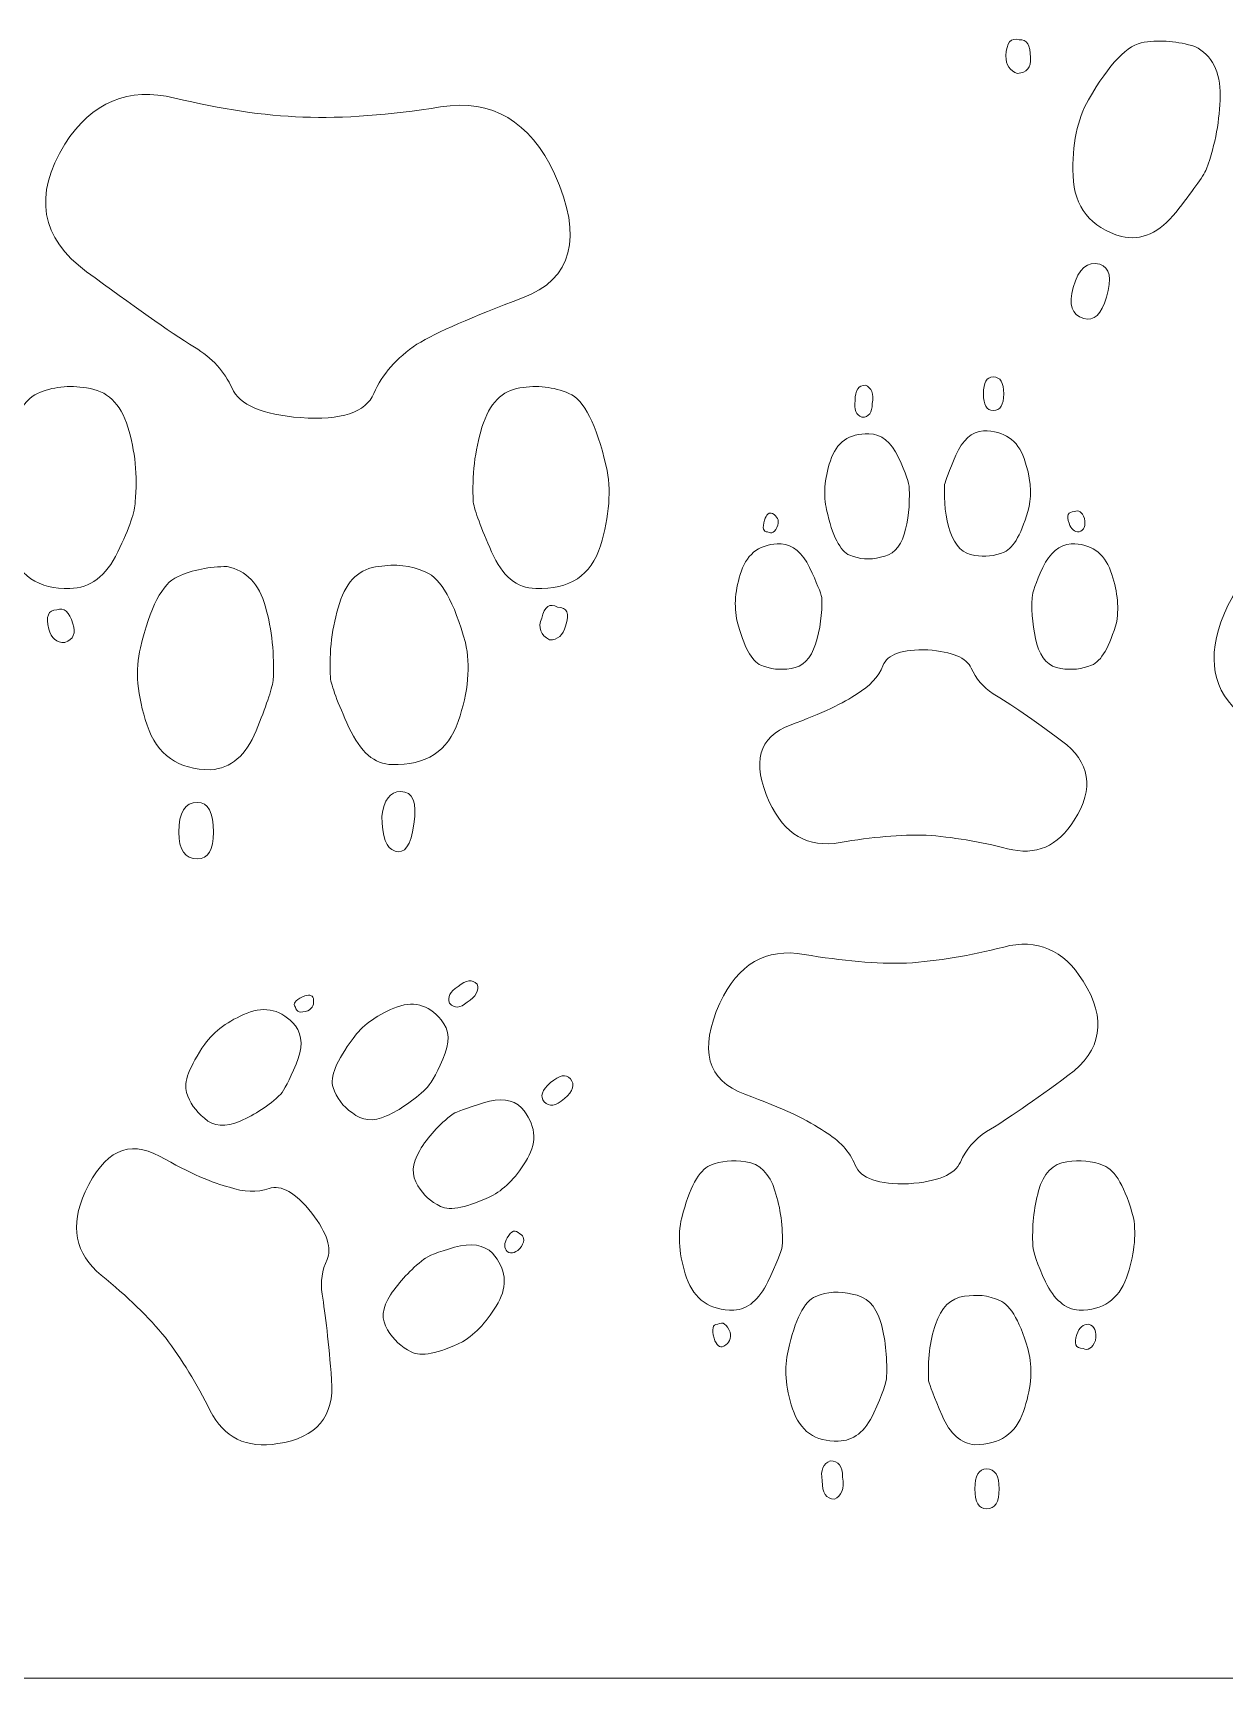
# Model space of a CAD drawing. Header units: centimetres. Extents: x -9.9 to 9.7, y -12.2 to 6.9.
# Drawn here: x -6.427 to -3.48, y -12.22 to -8.15 of the extents above; entities that cross this region are included whole.
import ezdxf

# ---------------------------------------------------------------- set-up
doc = ezdxf.new("R2010")
doc.units = ezdxf.units.CM
doc.header["$MEASUREMENT"] = 0
doc.layers.add('layer 1', color=7, linetype='Continuous')

msp = doc.modelspace()

# ---------------------------------------------------------------- linework, layer by layer
at = {"layer": 'layer 1', "color": 177, "lineweight": 9}
msp.add_lwpolyline([(-9.90571, -12.21967), (-0.51173, -12.21967), (-0.51173, 6.88143), (-9.90571, 6.88143), (-9.90571, -12.21967)], close=True, dxfattribs=at)
for points, knots in [([(-3.99084, -8.25056), (-3.96801, -8.24899), (-3.95703, -8.23562), (-3.95885, -8.21144), (-3.95885, -8.21144), (-3.95858, -8.18021), (-3.9678, -8.16599), (-3.98675, -8.16742), (-3.98675, -8.16742), (-4.00733, -8.16136), (-4.0183, -8.17473), (-4.01951, -8.20696), (-4.01951, -8.20696), (-4.02004, -8.23045), (-4.01023, -8.24484), (-3.99084, -8.25056)], [0, 0, 0, 0, 0.2, 0.2, 0.2, 0.2, 0.4, 0.4, 0.4, 0.4, 0.6, 0.6, 0.6, 0.6, 1, 1, 1, 1]), ([(-3.73358, -8.65425), (-3.68434, -8.66494), (-3.63947, -8.64496), (-3.59879, -8.5937), (-3.59879, -8.5937), (-3.55828, -8.54303), (-3.53297, -8.50705), (-3.52302, -8.48634), (-3.52302, -8.48634), (-3.50112, -8.42507), (-3.49041, -8.36497), (-3.48957, -8.3058), (-3.48957, -8.3058), (-3.48872, -8.24663), (-3.50993, -8.20587), (-3.552, -8.18387), (-3.552, -8.18387), (-3.59432, -8.17138), (-3.63596, -8.16741), (-3.67726, -8.17311), (-3.67726, -8.17311), (-3.71779, -8.17841), (-3.76383, -8.22616), (-3.8152, -8.3158), (-3.8152, -8.3158), (-3.84339, -8.36371), (-3.85613, -8.4264), (-3.85343, -8.50388), (-3.85343, -8.50388), (-3.85073, -8.58135), (-3.81058, -8.63153), (-3.73358, -8.65425)], [0, 0, 0, 0, 0.1111111, 0.1111111, 0.1111111, 0.1111111, 0.2222222, 0.2222222, 0.2222222, 0.2222222, 0.3333333, 0.3333333, 0.3333333, 0.3333333, 0.4444444, 0.4444444, 0.4444444, 0.4444444, 0.5555556, 0.5555556, 0.5555556, 0.5555556, 0.6666667, 0.6666667, 0.6666667, 0.6666667, 0.7777778, 0.7777778, 0.7777778, 0.7777778, 1, 1, 1, 1]), ([(-5.76438, -9.10211), (-5.66387, -9.10946), (-5.6032, -9.08924), (-5.58297, -9.04205), (-5.58297, -9.04205), (-5.56275, -8.99486), (-5.52721, -8.95441), (-5.47695, -8.9207), (-5.47695, -8.9207), (-5.4267, -8.89067), (-5.33967, -8.85267), (-5.21588, -8.8061), (-5.21588, -8.8061), (-5.09208, -8.75952), (-5.06512, -8.65717), (-5.13621, -8.49906), (-5.13621, -8.49906), (-5.19688, -8.36852), (-5.29064, -8.31337), (-5.41812, -8.33359), (-5.41812, -8.33359), (-5.54498, -8.35381), (-5.65836, -8.36239), (-5.75886, -8.35872), (-5.75886, -8.35872), (-5.85569, -8.35504), (-5.96172, -8.33911), (-6.07571, -8.31153), (-6.07571, -8.31153), (-6.19031, -8.28334), (-6.28101, -8.32133), (-6.34781, -8.42552), (-6.34781, -8.42552), (-6.42565, -8.55238), (-6.40787, -8.65779), (-6.29388, -8.74114), (-6.29388, -8.74114), (-6.1805, -8.8251), (-6.09103, -8.88761), (-6.02668, -8.92806), (-6.02668, -8.92806), (-5.98317, -8.95441), (-5.95252, -8.98812), (-5.93414, -9.02918), (-5.93414, -9.02918), (-5.91575, -9.07085), (-5.85876, -9.09475), (-5.76438, -9.10211)], [0, 0, 0, 0, 0.0769231, 0.0769231, 0.0769231, 0.0769231, 0.1538462, 0.1538462, 0.1538462, 0.1538462, 0.2307692, 0.2307692, 0.2307692, 0.2307692, 0.3076923, 0.3076923, 0.3076923, 0.3076923, 0.3846154, 0.3846154, 0.3846154, 0.3846154, 0.4615385, 0.4615385, 0.4615385, 0.4615385, 0.5384615, 0.5384615, 0.5384615, 0.5384615, 0.6153846, 0.6153846, 0.6153846, 0.6153846, 0.6923077, 0.6923077, 0.6923077, 0.6923077, 0.7692308, 0.7692308, 0.7692308, 0.7692308, 0.8461538, 0.8461538, 0.8461538, 0.8461538, 1, 1, 1, 1]), ([(-3.82717, -8.85667), (-3.80189, -8.86413), (-3.7833, -8.84661), (-3.77082, -8.80428), (-3.77082, -8.80428), (-3.75694, -8.75726), (-3.76235, -8.73011), (-3.78763, -8.72265), (-3.78763, -8.72265), (-3.8176, -8.71381), (-3.83924, -8.73298), (-3.85311, -8.78001), (-3.85311, -8.78001), (-3.8656, -8.82233), (-3.85714, -8.84782), (-3.82717, -8.85667)], [0, 0, 0, 0, 0.2, 0.2, 0.2, 0.2, 0.4, 0.4, 0.4, 0.4, 0.6, 0.6, 0.6, 0.6, 1, 1, 1, 1]), ([(-6.33556, -9.52436), (-6.2853, -9.52436), (-6.24547, -9.49433), (-6.21666, -9.43427), (-6.21666, -9.43427), (-6.18786, -9.37421), (-6.17376, -9.33315), (-6.17376, -9.31048), (-6.17376, -9.31048), (-6.16764, -9.24551), (-6.17376, -9.18423), (-6.19154, -9.12539), (-6.19154, -9.12539), (-6.20992, -9.06656), (-6.24363, -9.03469), (-6.29388, -9.02856), (-6.29388, -9.02856), (-6.33801, -9.02121), (-6.37846, -9.02611), (-6.41523, -9.04205), (-6.41523, -9.04205), (-6.452, -9.05798), (-6.48325, -9.11804), (-6.50961, -9.22222), (-6.50961, -9.22222), (-6.52248, -9.27983), (-6.51635, -9.34541), (-6.49, -9.41895), (-6.49, -9.41895), (-6.46364, -9.49249), (-6.41216, -9.52742), (-6.33556, -9.52436)], [0, 0, 0, 0, 0.1111111, 0.1111111, 0.1111111, 0.1111111, 0.2222222, 0.2222222, 0.2222222, 0.2222222, 0.3333333, 0.3333333, 0.3333333, 0.3333333, 0.4444444, 0.4444444, 0.4444444, 0.4444444, 0.5555556, 0.5555556, 0.5555556, 0.5555556, 0.6666667, 0.6666667, 0.6666667, 0.6666667, 0.7777778, 0.7777778, 0.7777778, 0.7777778, 1, 1, 1, 1]), ([(-5.18278, -9.52436), (-5.09882, -9.52742), (-5.0455, -9.49249), (-5.02283, -9.41895), (-5.02283, -9.41895), (-5.00015, -9.34541), (-4.99525, -9.27983), (-5.00873, -9.22222), (-5.00873, -9.22222), (-5.03263, -9.11804), (-5.06328, -9.05798), (-5.10066, -9.04205), (-5.10066, -9.04205), (-5.13866, -9.02611), (-5.17911, -9.02121), (-5.222, -9.02856), (-5.222, -9.02856), (-5.26613, -9.03469), (-5.29739, -9.06656), (-5.31577, -9.12539), (-5.31577, -9.12539), (-5.33354, -9.18423), (-5.3409, -9.24551), (-5.33722, -9.31048), (-5.33722, -9.31048), (-5.33354, -9.33315), (-5.31822, -9.37421), (-5.29187, -9.43427), (-5.29187, -9.43427), (-5.26552, -9.49433), (-5.22936, -9.52436), (-5.18278, -9.52436)], [0, 0, 0, 0, 0.1111111, 0.1111111, 0.1111111, 0.1111111, 0.2222222, 0.2222222, 0.2222222, 0.2222222, 0.3333333, 0.3333333, 0.3333333, 0.3333333, 0.4444444, 0.4444444, 0.4444444, 0.4444444, 0.5555556, 0.5555556, 0.5555556, 0.5555556, 0.6666667, 0.6666667, 0.6666667, 0.6666667, 0.7777778, 0.7777778, 0.7777778, 0.7777778, 1, 1, 1, 1]), ([(-4.36695, -9.02166), (-4.35208, -9.02776), (-4.34635, -9.04302), (-4.35017, -9.06743), (-4.35017, -9.06743), (-4.35017, -9.08994), (-4.35856, -9.101), (-4.37573, -9.101), (-4.37573, -9.101), (-4.3906, -9.09566), (-4.39632, -9.08193), (-4.39251, -9.0598), (-4.39251, -9.0598), (-4.39251, -9.03425), (-4.38412, -9.02166), (-4.36695, -9.02166)], [0, 0, 0, 0, 0.2, 0.2, 0.2, 0.2, 0.4, 0.4, 0.4, 0.4, 0.6, 0.6, 0.6, 0.6, 1, 1, 1, 1]), ([(-4.05073, -9.00144), (-4.03356, -9.00144), (-4.02479, -9.01517), (-4.02479, -9.04302), (-4.02479, -9.04302), (-4.02479, -9.07048), (-4.03356, -9.08422), (-4.05073, -9.08422), (-4.05073, -9.08422), (-4.06713, -9.08422), (-4.07514, -9.07048), (-4.07514, -9.04302), (-4.07514, -9.04302), (-4.07514, -9.01517), (-4.06713, -9.00144), (-4.05073, -9.00144)], [0, 0, 0, 0, 0.2, 0.2, 0.2, 0.2, 0.4, 0.4, 0.4, 0.4, 0.6, 0.6, 0.6, 0.6, 1, 1, 1, 1]), ([(-4.35894, -9.1422), (-4.32766, -9.1422), (-4.30325, -9.16165), (-4.28532, -9.20056), (-4.28532, -9.20056), (-4.26739, -9.23909), (-4.25862, -9.26464), (-4.25862, -9.27647), (-4.25862, -9.27647), (-4.25709, -9.31881), (-4.26129, -9.35696), (-4.27121, -9.39052), (-4.27121, -9.39052), (-4.28151, -9.42409), (-4.30096, -9.44278), (-4.32995, -9.44736), (-4.32995, -9.44736), (-4.35665, -9.45423), (-4.38221, -9.45232), (-4.40586, -9.4424), (-4.40586, -9.4424), (-4.42989, -9.43248), (-4.44896, -9.39472), (-4.46308, -9.32987), (-4.46308, -9.32987), (-4.47185, -9.29516), (-4.4688, -9.25473), (-4.45392, -9.20895), (-4.45392, -9.20895), (-4.43905, -9.16318), (-4.40739, -9.14067), (-4.35894, -9.1422)], [0, 0, 0, 0, 0.1111111, 0.1111111, 0.1111111, 0.1111111, 0.2222222, 0.2222222, 0.2222222, 0.2222222, 0.3333333, 0.3333333, 0.3333333, 0.3333333, 0.4444444, 0.4444444, 0.4444444, 0.4444444, 0.5555556, 0.5555556, 0.5555556, 0.5555556, 0.6666667, 0.6666667, 0.6666667, 0.6666667, 0.7777778, 0.7777778, 0.7777778, 0.7777778, 1, 1, 1, 1]), ([(-4.07514, -9.13457), (-4.02364, -9.13457), (-3.99046, -9.15746), (-3.97444, -9.20323), (-3.97444, -9.20323), (-3.9588, -9.249), (-3.95498, -9.28868), (-3.96223, -9.32224), (-3.96223, -9.32224), (-3.97939, -9.38709), (-3.99999, -9.42447), (-4.02364, -9.43439), (-4.02364, -9.43439), (-4.04767, -9.44469), (-4.07171, -9.44736), (-4.0965, -9.44278), (-4.0965, -9.44278), (-4.12549, -9.43935), (-4.14571, -9.41951), (-4.15715, -9.38442), (-4.15715, -9.38442), (-4.16898, -9.34895), (-4.17355, -9.31004), (-4.17127, -9.26731), (-4.17127, -9.26731), (-4.16898, -9.25778), (-4.15982, -9.23375), (-4.14342, -9.19522), (-4.14342, -9.19522), (-4.12702, -9.15707), (-4.10413, -9.13686), (-4.07514, -9.13457)], [0, 0, 0, 0, 0.1111111, 0.1111111, 0.1111111, 0.1111111, 0.2222222, 0.2222222, 0.2222222, 0.2222222, 0.3333333, 0.3333333, 0.3333333, 0.3333333, 0.4444444, 0.4444444, 0.4444444, 0.4444444, 0.5555556, 0.5555556, 0.5555556, 0.5555556, 0.6666667, 0.6666667, 0.6666667, 0.6666667, 0.7777778, 0.7777778, 0.7777778, 0.7777778, 1, 1, 1, 1]), ([(-4.59697, -9.33903), (-4.58514, -9.34589), (-4.58057, -9.35543), (-4.58362, -9.36802), (-4.58362, -9.36802), (-4.59048, -9.38518), (-4.59888, -9.39091), (-4.60956, -9.3848), (-4.60956, -9.3848), (-4.61986, -9.3848), (-4.62253, -9.37527), (-4.61719, -9.35581), (-4.61719, -9.35581), (-4.61185, -9.34093), (-4.60536, -9.33521), (-4.59697, -9.33903)], [0, 0, 0, 0, 0.2, 0.2, 0.2, 0.2, 0.4, 0.4, 0.4, 0.4, 0.6, 0.6, 0.6, 0.6, 1, 1, 1, 1]), ([(-3.85046, -9.33445), (-3.84016, -9.32949), (-3.83139, -9.33483), (-3.82491, -9.35123), (-3.82491, -9.35123), (-3.82185, -9.36993), (-3.82643, -9.38099), (-3.83826, -9.3848), (-3.83826, -9.3848), (-3.85008, -9.3848), (-3.85847, -9.37794), (-3.86305, -9.36344), (-3.86305, -9.36344), (-3.8703, -9.34437), (-3.8661, -9.33445), (-3.85046, -9.33445)], [0, 0, 0, 0, 0.2, 0.2, 0.2, 0.2, 0.4, 0.4, 0.4, 0.4, 0.6, 0.6, 0.6, 0.6, 1, 1, 1, 1]), ([(-4.57599, -9.41379), (-4.54662, -9.41608), (-4.52335, -9.43592), (-4.50542, -9.47292), (-4.50542, -9.47292), (-4.48749, -9.5103), (-4.47757, -9.5351), (-4.47528, -9.54692), (-4.47528, -9.54692), (-4.47376, -9.58697), (-4.47872, -9.6255), (-4.49054, -9.66212), (-4.49054, -9.66212), (-4.50199, -9.69836), (-4.5222, -9.71857), (-4.55119, -9.72239), (-4.55119, -9.72239), (-4.57828, -9.72697), (-4.60269, -9.7243), (-4.62558, -9.71438), (-4.62558, -9.71438), (-4.64847, -9.70484), (-4.66792, -9.6686), (-4.68432, -9.60605), (-4.68432, -9.60605), (-4.6931, -9.56828), (-4.68966, -9.5267), (-4.67402, -9.48131), (-4.67402, -9.48131), (-4.65838, -9.4363), (-4.62596, -9.41379), (-4.57599, -9.41379)], [0, 0, 0, 0, 0.1111111, 0.1111111, 0.1111111, 0.1111111, 0.2222222, 0.2222222, 0.2222222, 0.2222222, 0.3333333, 0.3333333, 0.3333333, 0.3333333, 0.4444444, 0.4444444, 0.4444444, 0.4444444, 0.5555556, 0.5555556, 0.5555556, 0.5555556, 0.6666667, 0.6666667, 0.6666667, 0.6666667, 0.7777778, 0.7777778, 0.7777778, 0.7777778, 1, 1, 1, 1]), ([(-3.85847, -9.41379), (-3.80927, -9.41379), (-3.77646, -9.4363), (-3.76044, -9.48131), (-3.76044, -9.48131), (-3.74442, -9.5267), (-3.73946, -9.56828), (-3.74556, -9.60605), (-3.74556, -9.60605), (-3.76273, -9.6686), (-3.78333, -9.70484), (-3.80774, -9.71438), (-3.80774, -9.71438), (-3.83177, -9.7243), (-3.85733, -9.72697), (-3.88403, -9.72239), (-3.88403, -9.72239), (-3.91302, -9.71857), (-3.93286, -9.69836), (-3.94278, -9.66212), (-3.94278, -9.66212), (-3.95269, -9.6255), (-3.95689, -9.58697), (-3.9546, -9.54692), (-3.9546, -9.54692), (-3.9546, -9.5351), (-3.94583, -9.5103), (-3.92828, -9.47292), (-3.92828, -9.47292), (-3.91073, -9.43592), (-3.88746, -9.41608), (-3.85847, -9.41379)], [0, 0, 0, 0, 0.1111111, 0.1111111, 0.1111111, 0.1111111, 0.2222222, 0.2222222, 0.2222222, 0.2222222, 0.3333333, 0.3333333, 0.3333333, 0.3333333, 0.4444444, 0.4444444, 0.4444444, 0.4444444, 0.5555556, 0.5555556, 0.5555556, 0.5555556, 0.6666667, 0.6666667, 0.6666667, 0.6666667, 0.7777778, 0.7777778, 0.7777778, 0.7777778, 1, 1, 1, 1]), ([(-5.98684, -9.97297), (-5.93659, -9.96929), (-5.89921, -9.93742), (-5.87469, -9.87675), (-5.87469, -9.87675), (-5.85018, -9.81669), (-5.83608, -9.77502), (-5.83241, -9.75234), (-5.83241, -9.75234), (-5.82873, -9.68738), (-5.83547, -9.62671), (-5.8514, -9.56971), (-5.8514, -9.56971), (-5.86734, -9.51272), (-5.89921, -9.47962), (-5.94578, -9.47043), (-5.94578, -9.47043), (-5.98991, -9.47043), (-6.03097, -9.4784), (-6.06897, -9.49556), (-6.06897, -9.49556), (-6.10635, -9.5121), (-6.13699, -9.57094), (-6.16089, -9.67144), (-6.16089, -9.67144), (-6.17438, -9.72538), (-6.16886, -9.78911), (-6.14435, -9.86265), (-6.14435, -9.86265), (-6.11983, -9.9362), (-6.06713, -9.97297), (-5.98684, -9.97297)], [0, 0, 0, 0, 0.1111111, 0.1111111, 0.1111111, 0.1111111, 0.2222222, 0.2222222, 0.2222222, 0.2222222, 0.3333333, 0.3333333, 0.3333333, 0.3333333, 0.4444444, 0.4444444, 0.4444444, 0.4444444, 0.5555556, 0.5555556, 0.5555556, 0.5555556, 0.6666667, 0.6666667, 0.6666667, 0.6666667, 0.7777778, 0.7777778, 0.7777778, 0.7777778, 1, 1, 1, 1]), ([(-5.53824, -9.9601), (-5.45428, -9.96255), (-5.39973, -9.927), (-5.37461, -9.85346), (-5.37461, -9.85346), (-5.34948, -9.77992), (-5.34335, -9.71496), (-5.35683, -9.65858), (-5.35683, -9.65858), (-5.38441, -9.55807), (-5.41689, -9.49985), (-5.45489, -9.48391), (-5.45489, -9.48391), (-5.49227, -9.46737), (-5.53088, -9.46308), (-5.57072, -9.47043), (-5.57072, -9.47043), (-5.61729, -9.47411), (-5.64978, -9.50414), (-5.66816, -9.56174), (-5.66816, -9.56174), (-5.68655, -9.61935), (-5.69451, -9.68002), (-5.69084, -9.74499), (-5.69084, -9.74499), (-5.68839, -9.76521), (-5.67306, -9.80627), (-5.64487, -9.86817), (-5.64487, -9.86817), (-5.61668, -9.92946), (-5.58114, -9.9601), (-5.53824, -9.9601)], [0, 0, 0, 0, 0.1111111, 0.1111111, 0.1111111, 0.1111111, 0.2222222, 0.2222222, 0.2222222, 0.2222222, 0.3333333, 0.3333333, 0.3333333, 0.3333333, 0.4444444, 0.4444444, 0.4444444, 0.4444444, 0.5555556, 0.5555556, 0.5555556, 0.5555556, 0.6666667, 0.6666667, 0.6666667, 0.6666667, 0.7777778, 0.7777778, 0.7777778, 0.7777778, 1, 1, 1, 1]), ([(-2.81232, -9.61263), (-2.76182, -9.66893), (-2.74338, -9.71329), (-2.75531, -9.74602), (-2.75531, -9.74602), (-2.76792, -9.77876), (-2.76976, -9.81335), (-2.7615, -9.84981), (-2.7615, -9.84981), (-2.74586, -9.90864), (-2.72953, -9.99195), (-2.71149, -10.10008), (-2.71149, -10.10008), (-2.69346, -10.20753), (-2.74078, -10.27534), (-2.8538, -10.30252), (-2.8538, -10.30252), (-2.94608, -10.32536), (-3.0156, -10.29887), (-3.06203, -10.22271), (-3.06203, -10.22271), (-3.1088, -10.14622), (-3.15914, -10.07817), (-3.21305, -10.01789), (-3.21305, -10.01789), (-3.26756, -9.96232), (-3.33618, -9.90629), (-3.41889, -9.84979), (-3.41889, -9.84979), (-3.50161, -9.7933), (-3.52461, -9.71276), (-3.48757, -9.60785), (-3.48757, -9.60785), (-3.4421, -9.48268), (-3.37224, -9.44138), (-3.27699, -9.48359), (-3.27699, -9.48359), (-3.18206, -9.52615), (-3.11056, -9.5506), (-3.06247, -9.55761), (-3.06247, -9.55761), (-3.01901, -9.56871), (-2.97978, -9.56645), (-2.94511, -9.55117), (-2.94511, -9.55117), (-2.91044, -9.53589), (-2.86617, -9.55638), (-2.81232, -9.61263)], [0, 0, 0, 0, 0.0769231, 0.0769231, 0.0769231, 0.0769231, 0.1538462, 0.1538462, 0.1538462, 0.1538462, 0.2307692, 0.2307692, 0.2307692, 0.2307692, 0.3076923, 0.3076923, 0.3076923, 0.3076923, 0.3846154, 0.3846154, 0.3846154, 0.3846154, 0.4615385, 0.4615385, 0.4615385, 0.4615385, 0.5384615, 0.5384615, 0.5384615, 0.5384615, 0.6153846, 0.6153846, 0.6153846, 0.6153846, 0.6923077, 0.6923077, 0.6923077, 0.6923077, 0.7692308, 0.7692308, 0.7692308, 0.7692308, 0.8461538, 0.8461538, 0.8461538, 0.8461538, 1, 1, 1, 1]), ([(-5.14846, -9.65183), (-5.12824, -9.65183), (-5.11476, -9.64019), (-5.10924, -9.61751), (-5.10924, -9.61751), (-5.09821, -9.58626), (-5.10495, -9.57094), (-5.12885, -9.57094), (-5.12885, -9.57094), (-5.14785, -9.55991), (-5.16133, -9.5691), (-5.16807, -9.5979), (-5.16807, -9.5979), (-5.17788, -9.6218), (-5.17114, -9.63958), (-5.14846, -9.65183)], [0, 0, 0, 0, 0.2, 0.2, 0.2, 0.2, 0.4, 0.4, 0.4, 0.4, 0.6, 0.6, 0.6, 0.6, 1, 1, 1, 1]), ([(-6.34781, -9.65858), (-6.32636, -9.65061), (-6.31962, -9.63467), (-6.3282, -9.612), (-6.3282, -9.612), (-6.33678, -9.58197), (-6.34965, -9.57094), (-6.36742, -9.57768), (-6.36742, -9.57768), (-6.38887, -9.57768), (-6.39562, -9.59361), (-6.38765, -9.62487), (-6.38765, -9.62487), (-6.38152, -9.64754), (-6.36804, -9.65858), (-6.34781, -9.65858)], [0, 0, 0, 0, 0.2, 0.2, 0.2, 0.2, 0.4, 0.4, 0.4, 0.4, 0.6, 0.6, 0.6, 0.6, 1, 1, 1, 1]), ([(-4.21284, -9.67661), (-4.15219, -9.68081), (-4.11672, -9.69607), (-4.10527, -9.72163), (-4.10527, -9.72163), (-4.09421, -9.74757), (-4.0759, -9.76855), (-4.05073, -9.78495), (-4.05073, -9.78495), (-4.00877, -9.81012), (-3.95269, -9.84903), (-3.88174, -9.90129), (-3.88174, -9.90129), (-3.81117, -9.95317), (-3.80049, -10.01878), (-3.85046, -10.09774), (-3.85046, -10.09774), (-3.8909, -10.16259), (-3.94583, -10.18624), (-4.01525, -10.16831), (-4.01525, -10.16831), (-4.08506, -10.15038), (-4.15219, -10.13932), (-4.21704, -10.13474), (-4.21704, -10.13474), (-4.2796, -10.13322), (-4.35055, -10.13932), (-4.42989, -10.15305), (-4.42989, -10.15305), (-4.50923, -10.16678), (-4.5676, -10.13322), (-4.60498, -10.05197), (-4.60498, -10.05197), (-4.64885, -9.95431), (-4.63168, -9.89137), (-4.5531, -9.86238), (-4.5531, -9.86238), (-4.47452, -9.83377), (-4.41959, -9.80784), (-4.38793, -9.78495), (-4.38793, -9.78495), (-4.35665, -9.76702), (-4.33529, -9.74375), (-4.32385, -9.71552), (-4.32385, -9.71552), (-4.3124, -9.6873), (-4.2754, -9.67433), (-4.21284, -9.67661)], [0, 0, 0, 0, 0.0769231, 0.0769231, 0.0769231, 0.0769231, 0.1538462, 0.1538462, 0.1538462, 0.1538462, 0.2307692, 0.2307692, 0.2307692, 0.2307692, 0.3076923, 0.3076923, 0.3076923, 0.3076923, 0.3846154, 0.3846154, 0.3846154, 0.3846154, 0.4615385, 0.4615385, 0.4615385, 0.4615385, 0.5384615, 0.5384615, 0.5384615, 0.5384615, 0.6153846, 0.6153846, 0.6153846, 0.6153846, 0.6923077, 0.6923077, 0.6923077, 0.6923077, 0.7692308, 0.7692308, 0.7692308, 0.7692308, 0.8461538, 0.8461538, 0.8461538, 0.8461538, 1, 1, 1, 1]), ([(-5.53088, -10.17398), (-5.50698, -10.18256), (-5.49166, -10.1605), (-5.48431, -10.10779), (-5.48431, -10.10779), (-5.47573, -10.05386), (-5.48676, -10.0269), (-5.51679, -10.0269), (-5.51679, -10.0269), (-5.54314, -10.0269), (-5.55846, -10.04712), (-5.56336, -10.08757), (-5.56336, -10.08757), (-5.56336, -10.13905), (-5.55233, -10.16785), (-5.53088, -10.17398)], [0, 0, 0, 0, 0.2, 0.2, 0.2, 0.2, 0.4, 0.4, 0.4, 0.4, 0.6, 0.6, 0.6, 0.6, 1, 1, 1, 1]), ([(-6.01933, -10.19359), (-5.99297, -10.19359), (-5.9801, -10.17153), (-5.9801, -10.12741), (-5.9801, -10.12741), (-5.9801, -10.07838), (-5.99297, -10.05386), (-6.01933, -10.05386), (-6.01933, -10.05386), (-6.05058, -10.05386), (-6.0659, -10.07838), (-6.0659, -10.12741), (-6.0659, -10.12741), (-6.0659, -10.17153), (-6.05058, -10.19359), (-6.01933, -10.19359)], [0, 0, 0, 0, 0.2, 0.2, 0.2, 0.2, 0.4, 0.4, 0.4, 0.4, 0.6, 0.6, 0.6, 0.6, 1, 1, 1, 1]), ([(-4.26025, -10.99696), (-4.18803, -10.99197), (-4.14579, -10.9738), (-4.13216, -10.94336), (-4.13216, -10.94336), (-4.11899, -10.91248), (-4.09718, -10.88749), (-4.0672, -10.86796), (-4.0672, -10.86796), (-4.01724, -10.83798), (-3.95047, -10.79165), (-3.86598, -10.72942), (-3.86598, -10.72942), (-3.78195, -10.66765), (-3.76923, -10.58952), (-3.82873, -10.49549), (-3.82873, -10.49549), (-3.87688, -10.41828), (-3.94229, -10.39011), (-4.02496, -10.41146), (-4.02496, -10.41146), (-4.10808, -10.43281), (-4.18803, -10.44598), (-4.26525, -10.45143), (-4.26525, -10.45143), (-4.33974, -10.45325), (-4.42423, -10.44598), (-4.51871, -10.42963), (-4.51871, -10.42963), (-4.61319, -10.41328), (-4.68268, -10.45325), (-4.7272, -10.55), (-4.7272, -10.55), (-4.77944, -10.66628), (-4.759, -10.74123), (-4.66542, -10.77575), (-4.66542, -10.77575), (-4.57185, -10.80982), (-4.50644, -10.84071), (-4.46874, -10.86796), (-4.46874, -10.86796), (-4.4315, -10.88931), (-4.40606, -10.91702), (-4.39243, -10.95063), (-4.39243, -10.95063), (-4.3788, -10.98425), (-4.33474, -10.99969), (-4.26025, -10.99696)], [0, 0, 0, 0, 0.0769231, 0.0769231, 0.0769231, 0.0769231, 0.1538462, 0.1538462, 0.1538462, 0.1538462, 0.2307692, 0.2307692, 0.2307692, 0.2307692, 0.3076923, 0.3076923, 0.3076923, 0.3076923, 0.3846154, 0.3846154, 0.3846154, 0.3846154, 0.4615385, 0.4615385, 0.4615385, 0.4615385, 0.5384615, 0.5384615, 0.5384615, 0.5384615, 0.6153846, 0.6153846, 0.6153846, 0.6153846, 0.6923077, 0.6923077, 0.6923077, 0.6923077, 0.7692308, 0.7692308, 0.7692308, 0.7692308, 0.8461538, 0.8461538, 0.8461538, 0.8461538, 1, 1, 1, 1]), ([(-5.32767, -10.5035), (-5.32235, -10.51932), (-5.33043, -10.53417), (-5.35217, -10.54777), (-5.35217, -10.54777), (-5.36982, -10.56306), (-5.3842, -10.564), (-5.39586, -10.55053), (-5.39586, -10.55053), (-5.40178, -10.53524), (-5.3949, -10.52142), (-5.37496, -10.50938), (-5.37496, -10.50938), (-5.35491, -10.49201), (-5.33934, -10.49004), (-5.32767, -10.5035)], [0, 0, 0, 0, 0.2, 0.2, 0.2, 0.2, 0.4, 0.4, 0.4, 0.4, 0.6, 0.6, 0.6, 0.6, 1, 1, 1, 1]), ([(-5.73287, -10.53875), (-5.73022, -10.55269), (-5.73458, -10.56276), (-5.74653, -10.56892), (-5.74653, -10.56892), (-5.76466, -10.5752), (-5.77485, -10.57251), (-5.77732, -10.55998), (-5.77732, -10.55998), (-5.78432, -10.55191), (-5.77865, -10.54333), (-5.75977, -10.5343), (-5.75977, -10.5343), (-5.74447, -10.52838), (-5.73558, -10.52958), (-5.73287, -10.53875)], [0, 0, 0, 0, 0.2, 0.2, 0.2, 0.2, 0.4, 0.4, 0.4, 0.4, 0.6, 0.6, 0.6, 0.6, 1, 1, 1, 1]), ([(-5.77725, -10.60601), (-5.75908, -10.6306), (-5.75883, -10.66233), (-5.77567, -10.70153), (-5.77567, -10.70153), (-5.7928, -10.74099), (-5.80551, -10.76561), (-5.81323, -10.77544), (-5.81323, -10.77544), (-5.8436, -10.80385), (-5.87719, -10.82614), (-5.91394, -10.84175), (-5.91394, -10.84175), (-5.95014, -10.8574), (-5.97973, -10.85528), (-6.00242, -10.83514), (-6.00242, -10.83514), (-6.02441, -10.81701), (-6.03891, -10.79605), (-6.04668, -10.77136), (-6.04668, -10.77136), (-6.05475, -10.74693), (-6.03955, -10.70705), (-6.00163, -10.65168), (-6.00163, -10.65168), (-5.97798, -10.61914), (-5.94303, -10.59358), (-5.89681, -10.575), (-5.89681, -10.575), (-5.85088, -10.55668), (-5.8112, -10.56682), (-5.77725, -10.60601)], [0, 0, 0, 0, 0.1111111, 0.1111111, 0.1111111, 0.1111111, 0.2222222, 0.2222222, 0.2222222, 0.2222222, 0.3333333, 0.3333333, 0.3333333, 0.3333333, 0.4444444, 0.4444444, 0.4444444, 0.4444444, 0.5555556, 0.5555556, 0.5555556, 0.5555556, 0.6666667, 0.6666667, 0.6666667, 0.6666667, 0.7777778, 0.7777778, 0.7777778, 0.7777778, 1, 1, 1, 1]), ([(-5.41677, -10.59169), (-5.39551, -10.61622), (-5.39418, -10.64859), (-5.41251, -10.68908), (-5.41251, -10.68908), (-5.43055, -10.72932), (-5.44463, -10.75357), (-5.4539, -10.7616), (-5.4539, -10.7616), (-5.48607, -10.79157), (-5.51884, -10.8142), (-5.55191, -10.82923), (-5.55191, -10.82923), (-5.58523, -10.84396), (-5.61311, -10.8414), (-5.6364, -10.82178), (-5.6364, -10.82178), (-5.65992, -10.8055), (-5.67579, -10.78416), (-5.68408, -10.75887), (-5.68408, -10.75887), (-5.69264, -10.73329), (-5.67598, -10.69267), (-5.63471, -10.63754), (-5.63471, -10.63754), (-5.61345, -10.60707), (-5.57966, -10.58199), (-5.53366, -10.56256), (-5.53366, -10.56256), (-5.48765, -10.54312), (-5.44849, -10.55266), (-5.41677, -10.59169)], [0, 0, 0, 0, 0.1111111, 0.1111111, 0.1111111, 0.1111111, 0.2222222, 0.2222222, 0.2222222, 0.2222222, 0.3333333, 0.3333333, 0.3333333, 0.3333333, 0.4444444, 0.4444444, 0.4444444, 0.4444444, 0.5555556, 0.5555556, 0.5555556, 0.5555556, 0.6666667, 0.6666667, 0.6666667, 0.6666667, 0.7777778, 0.7777778, 0.7777778, 0.7777778, 1, 1, 1, 1]), ([(-5.09695, -10.73777), (-5.08529, -10.75123), (-5.0901, -10.76744), (-5.11194, -10.78637), (-5.11194, -10.78637), (-5.13348, -10.80503), (-5.15021, -10.80748), (-5.16187, -10.79401), (-5.16187, -10.79401), (-5.17301, -10.78115), (-5.16769, -10.76554), (-5.14615, -10.74688), (-5.14615, -10.74688), (-5.12431, -10.72796), (-5.1081, -10.72491), (-5.09695, -10.73777)], [0, 0, 0, 0, 0.2, 0.2, 0.2, 0.2, 0.4, 0.4, 0.4, 0.4, 0.6, 0.6, 0.6, 0.6, 1, 1, 1, 1]), ([(-5.21795, -10.80908), (-5.18296, -10.84947), (-5.17836, -10.89105), (-5.20337, -10.93471), (-5.20337, -10.93471), (-5.22864, -10.97808), (-5.25716, -11.00803), (-5.28841, -11.02515), (-5.28841, -11.02515), (-5.35094, -11.05575), (-5.39425, -11.065), (-5.4181, -11.05319), (-5.4181, -11.05319), (-5.4425, -11.04134), (-5.46093, -11.02431), (-5.47418, -11.00175), (-5.47418, -11.00175), (-5.49119, -10.97668), (-5.48937, -10.94735), (-5.46962, -10.91453), (-5.46962, -10.91453), (-5.44984, -10.88115), (-5.42243, -10.85112), (-5.38737, -10.82389), (-5.38737, -10.82389), (-5.37834, -10.8192), (-5.35327, -10.81006), (-5.31191, -10.79674), (-5.31191, -10.79674), (-5.27085, -10.78369), (-5.23944, -10.7879), (-5.21795, -10.80908)], [0, 0, 0, 0, 0.1111111, 0.1111111, 0.1111111, 0.1111111, 0.2222222, 0.2222222, 0.2222222, 0.2222222, 0.3333333, 0.3333333, 0.3333333, 0.3333333, 0.4444444, 0.4444444, 0.4444444, 0.4444444, 0.5555556, 0.5555556, 0.5555556, 0.5555556, 0.6666667, 0.6666667, 0.6666667, 0.6666667, 0.7777778, 0.7777778, 0.7777778, 0.7777778, 1, 1, 1, 1]), ([(-5.73662, -11.06939), (-5.6987, -11.11981), (-5.68656, -11.158), (-5.69883, -11.18434), (-5.69883, -11.18434), (-5.71166, -11.21064), (-5.71567, -11.23925), (-5.71143, -11.27014), (-5.71143, -11.27014), (-5.70266, -11.32016), (-5.69508, -11.39057), (-5.68785, -11.48172), (-5.68785, -11.48172), (-5.68059, -11.57232), (-5.72479, -11.62527), (-5.82067, -11.63973), (-5.82067, -11.63973), (-5.899, -11.65209), (-5.95487, -11.62508), (-5.98798, -11.55845), (-5.98798, -11.55845), (-6.02135, -11.49152), (-6.05829, -11.43135), (-6.09876, -11.37738), (-6.09876, -11.37738), (-6.14007, -11.32728), (-6.19307, -11.27579), (-6.25775, -11.22289), (-6.25775, -11.22289), (-6.32243, -11.17), (-6.33576, -11.10142), (-6.29744, -11.01689), (-6.29744, -11.01689), (-6.25066, -10.91614), (-6.18964, -10.88683), (-6.11351, -10.92876), (-6.11351, -10.92876), (-6.03768, -10.97095), (-5.98001, -10.9964), (-5.94055, -11.00568), (-5.94055, -11.00568), (-5.90524, -11.01803), (-5.87247, -11.01898), (-5.84256, -11.00877), (-5.84256, -11.00877), (-5.81264, -10.99857), (-5.77733, -11.01877), (-5.73662, -11.06939)], [0, 0, 0, 0, 0.0769231, 0.0769231, 0.0769231, 0.0769231, 0.1538462, 0.1538462, 0.1538462, 0.1538462, 0.2307692, 0.2307692, 0.2307692, 0.2307692, 0.3076923, 0.3076923, 0.3076923, 0.3076923, 0.3846154, 0.3846154, 0.3846154, 0.3846154, 0.4615385, 0.4615385, 0.4615385, 0.4615385, 0.5384615, 0.5384615, 0.5384615, 0.5384615, 0.6153846, 0.6153846, 0.6153846, 0.6153846, 0.6923077, 0.6923077, 0.6923077, 0.6923077, 0.7692308, 0.7692308, 0.7692308, 0.7692308, 0.8461538, 0.8461538, 0.8461538, 0.8461538, 1, 1, 1, 1]), ([(-4.69268, -11.30993), (-4.6577, -11.3072), (-4.62999, -11.28358), (-4.60865, -11.23952), (-4.60865, -11.23952), (-4.5873, -11.19501), (-4.57549, -11.16548), (-4.57276, -11.1514), (-4.57276, -11.1514), (-4.57094, -11.10371), (-4.57685, -11.05783), (-4.59093, -11.01422), (-4.59093, -11.01422), (-4.60456, -10.97107), (-4.62863, -10.947), (-4.66315, -10.94246), (-4.66315, -10.94246), (-4.6954, -10.93701), (-4.72447, -10.94019), (-4.75173, -10.952), (-4.75173, -10.952), (-4.77898, -10.96335), (-4.80215, -11.0065), (-4.82168, -11.081), (-4.82168, -11.081), (-4.83213, -11.12597), (-4.82804, -11.17548), (-4.80941, -11.22953), (-4.80941, -11.22953), (-4.79079, -11.28313), (-4.75218, -11.30993), (-4.69268, -11.30993)], [0, 0, 0, 0, 0.1111111, 0.1111111, 0.1111111, 0.1111111, 0.2222222, 0.2222222, 0.2222222, 0.2222222, 0.3333333, 0.3333333, 0.3333333, 0.3333333, 0.4444444, 0.4444444, 0.4444444, 0.4444444, 0.5555556, 0.5555556, 0.5555556, 0.5555556, 0.6666667, 0.6666667, 0.6666667, 0.6666667, 0.7777778, 0.7777778, 0.7777778, 0.7777778, 1, 1, 1, 1]), ([(-3.83827, -11.30993), (-3.77968, -11.30993), (-3.74061, -11.28313), (-3.72153, -11.22953), (-3.72153, -11.22953), (-3.70246, -11.17548), (-3.69655, -11.12597), (-3.70382, -11.081), (-3.70382, -11.081), (-3.72426, -11.0065), (-3.74879, -10.96335), (-3.77786, -10.952), (-3.77786, -10.952), (-3.80648, -10.94019), (-3.83691, -10.93701), (-3.86871, -10.94246), (-3.86871, -10.94246), (-3.90323, -10.947), (-3.92685, -10.97107), (-3.93866, -11.01422), (-3.93866, -11.01422), (-3.95047, -11.05783), (-3.95546, -11.10371), (-3.95274, -11.1514), (-3.95274, -11.1514), (-3.95274, -11.16548), (-3.94229, -11.19501), (-3.9214, -11.23952), (-3.9214, -11.23952), (-3.9005, -11.28358), (-3.87279, -11.3072), (-3.83827, -11.30993)], [0, 0, 0, 0, 0.1111111, 0.1111111, 0.1111111, 0.1111111, 0.2222222, 0.2222222, 0.2222222, 0.2222222, 0.3333333, 0.3333333, 0.3333333, 0.3333333, 0.4444444, 0.4444444, 0.4444444, 0.4444444, 0.5555556, 0.5555556, 0.5555556, 0.5555556, 0.6666667, 0.6666667, 0.6666667, 0.6666667, 0.7777778, 0.7777778, 0.7777778, 0.7777778, 1, 1, 1, 1]), ([(-5.22205, -11.1211), (-5.21116, -11.12581), (-5.20939, -11.13632), (-5.21784, -11.15255), (-5.21784, -11.15255), (-5.23043, -11.16764), (-5.24221, -11.17157), (-5.25324, -11.16489), (-5.25324, -11.16489), (-5.26128, -11.15561), (-5.26159, -11.14437), (-5.25334, -11.13093), (-5.25334, -11.13093), (-5.2433, -11.11228), (-5.23267, -11.10884), (-5.22205, -11.1211)], [0, 0, 0, 0, 0.2, 0.2, 0.2, 0.2, 0.4, 0.4, 0.4, 0.4, 0.6, 0.6, 0.6, 0.6, 1, 1, 1, 1]), ([(-5.28971, -11.16873), (-5.25628, -11.20732), (-5.25164, -11.24834), (-5.27605, -11.29149), (-5.27605, -11.29149), (-5.30077, -11.3349), (-5.33001, -11.36704), (-5.36377, -11.38791), (-5.36377, -11.38791), (-5.4245, -11.41696), (-5.46691, -11.42542), (-5.49098, -11.41276), (-5.49098, -11.41276), (-5.51509, -11.40065), (-5.53455, -11.38242), (-5.5491, -11.35837), (-5.5491, -11.35837), (-5.56581, -11.33304), (-5.56343, -11.30375), (-5.54175, -11.27135), (-5.54175, -11.27135), (-5.51977, -11.23869), (-5.4924, -11.20922), (-5.45944, -11.1838), (-5.45944, -11.1838), (-5.45016, -11.17576), (-5.42476, -11.1658), (-5.38352, -11.15416), (-5.38352, -11.15416), (-5.34257, -11.14278), (-5.31121, -11.14755), (-5.28971, -11.16873)], [0, 0, 0, 0, 0.1111111, 0.1111111, 0.1111111, 0.1111111, 0.2222222, 0.2222222, 0.2222222, 0.2222222, 0.3333333, 0.3333333, 0.3333333, 0.3333333, 0.4444444, 0.4444444, 0.4444444, 0.4444444, 0.5555556, 0.5555556, 0.5555556, 0.5555556, 0.6666667, 0.6666667, 0.6666667, 0.6666667, 0.7777778, 0.7777778, 0.7777778, 0.7777778, 1, 1, 1, 1]), ([(-4.43422, -11.63334), (-4.39697, -11.63334), (-4.3679, -11.61017), (-4.34655, -11.56384), (-4.34655, -11.56384), (-4.32521, -11.51797), (-4.31476, -11.48753), (-4.31476, -11.47345), (-4.31476, -11.47345), (-4.31294, -11.42303), (-4.31794, -11.37761), (-4.32975, -11.33764), (-4.32975, -11.33764), (-4.34201, -11.29766), (-4.36518, -11.27541), (-4.3997, -11.26996), (-4.3997, -11.26996), (-4.4315, -11.26178), (-4.46193, -11.26405), (-4.49009, -11.27586), (-4.49009, -11.27586), (-4.51871, -11.28767), (-4.54142, -11.33264), (-4.55823, -11.40986), (-4.55823, -11.40986), (-4.56867, -11.45119), (-4.56504, -11.49934), (-4.54732, -11.55385), (-4.54732, -11.55385), (-4.52961, -11.60836), (-4.49191, -11.63516), (-4.43422, -11.63334)], [0, 0, 0, 0, 0.1111111, 0.1111111, 0.1111111, 0.1111111, 0.2222222, 0.2222222, 0.2222222, 0.2222222, 0.3333333, 0.3333333, 0.3333333, 0.3333333, 0.4444444, 0.4444444, 0.4444444, 0.4444444, 0.5555556, 0.5555556, 0.5555556, 0.5555556, 0.6666667, 0.6666667, 0.6666667, 0.6666667, 0.7777778, 0.7777778, 0.7777778, 0.7777778, 1, 1, 1, 1]), ([(-4.09627, -11.64242), (-4.03495, -11.64242), (-3.99544, -11.61517), (-3.97636, -11.56066), (-3.97636, -11.56066), (-3.95773, -11.50616), (-3.95319, -11.45892), (-3.96182, -11.41894), (-3.96182, -11.41894), (-3.98226, -11.34172), (-4.00679, -11.29721), (-4.03495, -11.2854), (-4.03495, -11.2854), (-4.06357, -11.27314), (-4.09219, -11.26996), (-4.12171, -11.27541), (-4.12171, -11.27541), (-4.15623, -11.27949), (-4.18031, -11.30311), (-4.19393, -11.3449), (-4.19393, -11.3449), (-4.20801, -11.38715), (-4.21347, -11.43348), (-4.21074, -11.48435), (-4.21074, -11.48435), (-4.20801, -11.49571), (-4.19711, -11.52432), (-4.17758, -11.5702), (-4.17758, -11.5702), (-4.15805, -11.61562), (-4.1308, -11.6397), (-4.09627, -11.64242)], [0, 0, 0, 0, 0.1111111, 0.1111111, 0.1111111, 0.1111111, 0.2222222, 0.2222222, 0.2222222, 0.2222222, 0.3333333, 0.3333333, 0.3333333, 0.3333333, 0.4444444, 0.4444444, 0.4444444, 0.4444444, 0.5555556, 0.5555556, 0.5555556, 0.5555556, 0.6666667, 0.6666667, 0.6666667, 0.6666667, 0.7777778, 0.7777778, 0.7777778, 0.7777778, 1, 1, 1, 1]), ([(-4.71766, -11.39896), (-4.70358, -11.39078), (-4.69813, -11.37943), (-4.70176, -11.36444), (-4.70176, -11.36444), (-4.70994, -11.344), (-4.71993, -11.33718), (-4.73265, -11.34445), (-4.73265, -11.34445), (-4.74491, -11.34445), (-4.74809, -11.35581), (-4.74173, -11.37897), (-4.74173, -11.37897), (-4.73538, -11.39669), (-4.72765, -11.4035), (-4.71766, -11.39896)], [0, 0, 0, 0, 0.2, 0.2, 0.2, 0.2, 0.4, 0.4, 0.4, 0.4, 0.6, 0.6, 0.6, 0.6, 1, 1, 1, 1]), ([(-3.82873, -11.40441), (-3.81647, -11.41031), (-3.80602, -11.40395), (-3.7983, -11.38442), (-3.7983, -11.38442), (-3.79467, -11.36216), (-3.80012, -11.34899), (-3.8142, -11.34445), (-3.8142, -11.34445), (-3.82828, -11.34445), (-3.83827, -11.35263), (-3.84372, -11.36989), (-3.84372, -11.36989), (-3.85235, -11.3926), (-3.84736, -11.40441), (-3.82873, -11.40441)], [0, 0, 0, 0, 0.2, 0.2, 0.2, 0.2, 0.4, 0.4, 0.4, 0.4, 0.6, 0.6, 0.6, 0.6, 1, 1, 1, 1]), ([(-4.44376, -11.77688), (-4.42604, -11.76961), (-4.41923, -11.75144), (-4.42377, -11.72237), (-4.42377, -11.72237), (-4.42377, -11.69557), (-4.43377, -11.6824), (-4.45421, -11.6824), (-4.45421, -11.6824), (-4.47192, -11.68876), (-4.47874, -11.70511), (-4.47419, -11.73145), (-4.47419, -11.73145), (-4.47419, -11.76189), (-4.4642, -11.77688), (-4.44376, -11.77688)], [0, 0, 0, 0, 0.2, 0.2, 0.2, 0.2, 0.4, 0.4, 0.4, 0.4, 0.6, 0.6, 0.6, 0.6, 1, 1, 1, 1]), ([(-4.0672, -11.80095), (-4.04676, -11.80095), (-4.03632, -11.7846), (-4.03632, -11.75144), (-4.03632, -11.75144), (-4.03632, -11.71873), (-4.04676, -11.70238), (-4.0672, -11.70238), (-4.0672, -11.70238), (-4.08673, -11.70238), (-4.09627, -11.71873), (-4.09627, -11.75144), (-4.09627, -11.75144), (-4.09627, -11.7846), (-4.08673, -11.80095), (-4.0672, -11.80095)], [0, 0, 0, 0, 0.2, 0.2, 0.2, 0.2, 0.4, 0.4, 0.4, 0.4, 0.6, 0.6, 0.6, 0.6, 1, 1, 1, 1])]:
    msp.add_open_spline(points, degree=3, knots=knots, dxfattribs=at)

doc.saveas('drawing.dxf')
